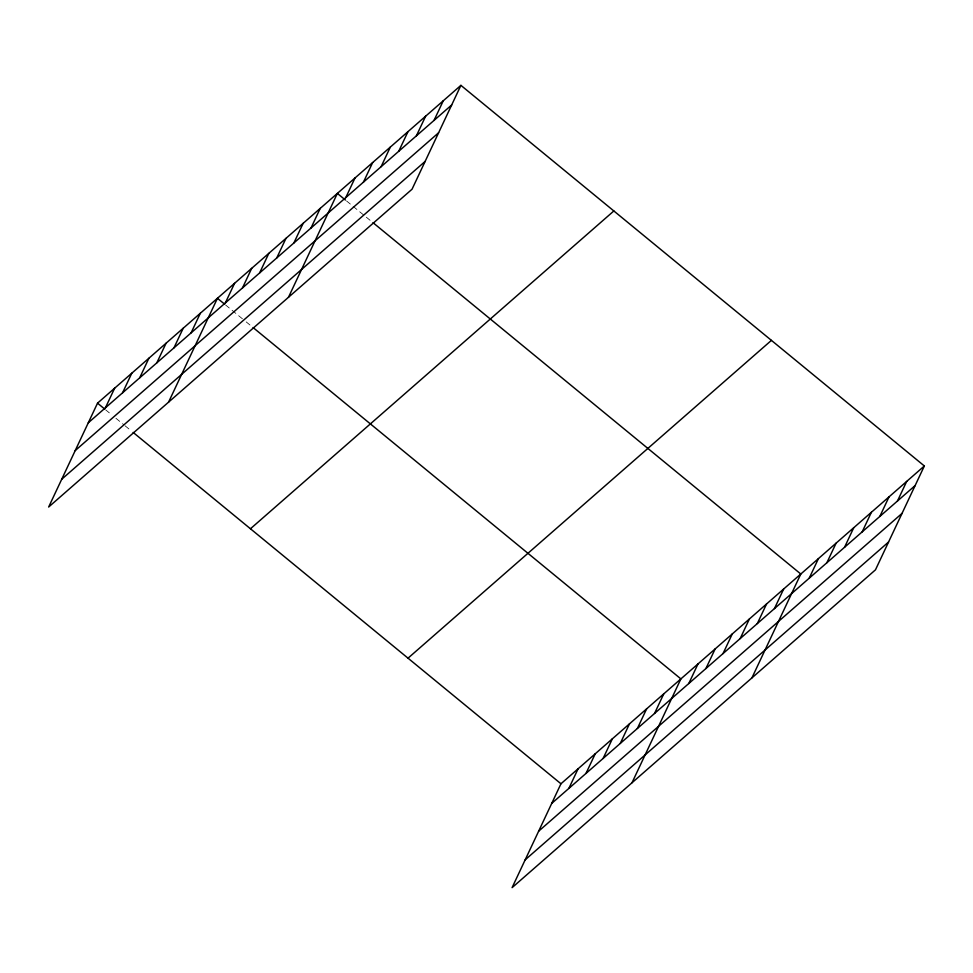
<?xml version="1.0" encoding="UTF-8"?>
<svg xmlns="http://www.w3.org/2000/svg" width="973" height="973" viewBox="0 0 973 973"><rect width="100%" height="100%" fill="white"/><g stroke="black" fill="none" stroke-linecap="round" stroke-linejoin="round"><path stroke-width="0.73" stroke-dasharray="4.87 3.65" d="M346.558 200.973L371.856 221.747M225.493 304.902L245.038 320.956M246.193 321.905L251.946 326.624M105.57 409.779L111.323 414.498M115.921 418.281L123.972 424.885M125.128 425.833L130.869 430.553"/><path stroke-width="1.46" d="M460.91 85.356L97.531 403.163L48.65 507.03L412.041 189.224L460.91 85.356L924.35 465.97L875.469 569.837L512.09 887.644L560.959 783.776L924.35 465.97M105.425 407.796L114.656 388.178M122.562 392.812L131.793 373.206M139.698 377.828L148.918 358.222M156.823 362.844L166.055 343.238M173.96 347.86L183.179 328.254M191.085 332.875L200.316 313.27M168.572 402.153L217.441 298.285L224.349 303.953M225.347 302.919L234.578 283.313M242.484 287.935L251.703 268.329M259.609 272.951L268.84 253.345M276.746 257.967L285.965 238.361M293.87 242.982L303.102 223.376M311.007 227.998L320.226 208.392M288.482 297.276L337.363 193.408L345.415 200.024M345.78 197.58L355.011 177.974M363.44 182.146L372.659 162.54M381.088 166.711L390.319 147.105M398.735 151.277L407.967 131.671M416.383 135.843L425.615 116.225M434.043 120.397L443.262 100.791M568.864 788.398L578.096 768.792M586.001 773.413L595.221 753.807M603.126 758.441L612.358 738.823M620.263 743.457L629.482 723.839M637.388 728.473L646.619 708.867M654.525 713.489L663.744 693.883M632 782.766L680.881 678.899L253.089 327.56M688.787 683.52L698.006 663.914M705.912 668.536L715.143 648.93M723.048 653.564L732.268 633.946M740.173 638.58L749.405 618.974M757.31 623.596L766.542 603.99M774.435 608.611L783.666 589.006M751.922 677.889L800.803 574.021L373.012 222.683M809.22 578.193L818.451 558.587M826.868 562.759L836.099 543.153M844.528 547.325L853.747 527.707M862.175 531.878L871.394 512.272M879.823 516.444L889.054 496.838M897.471 501.01L906.702 481.404M88.3 422.781L451.691 104.962M75.213 450.584L438.604 132.766M61.737 479.227L425.128 161.421M250.462 528.765L613.854 210.959M408.028 658.174L771.419 340.368M551.74 803.382L915.119 485.576M538.653 831.185L902.044 513.379M525.165 859.84L888.556 542.022M97.531 403.163L104.427 408.83M133.167 432.438L560.959 783.776"/></g></svg>
